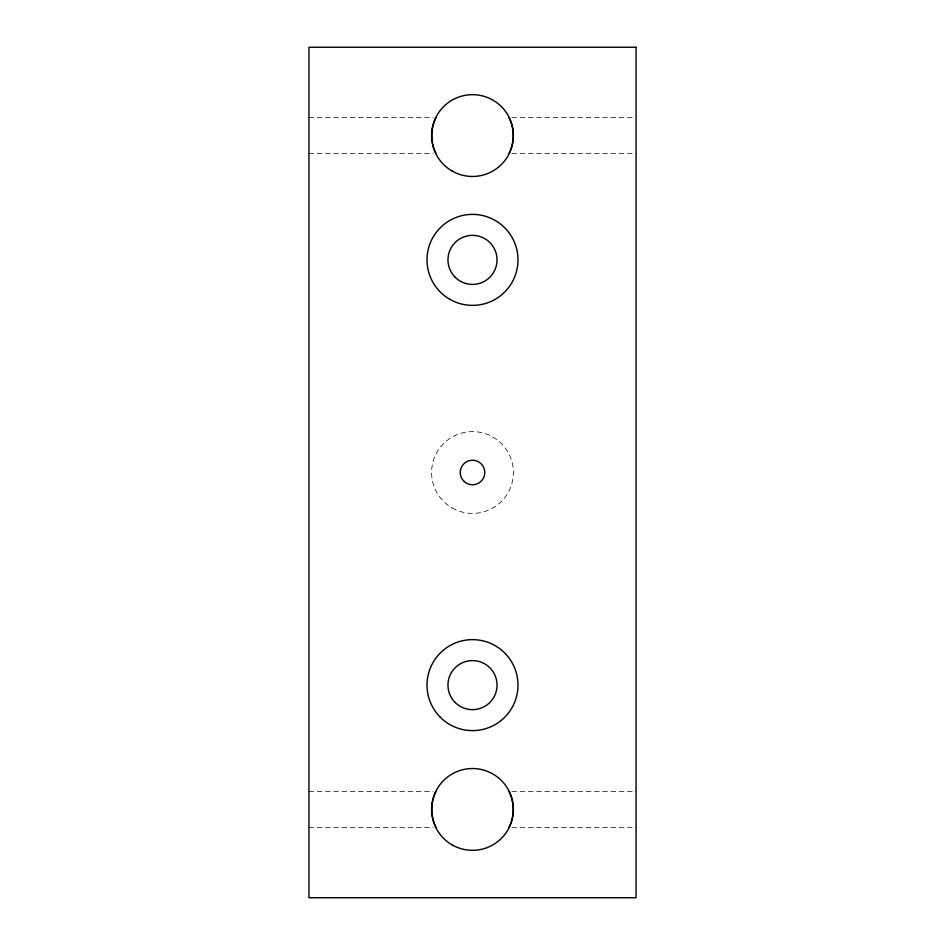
<?xml version="1.0" encoding="UTF-8"?>
<svg xmlns="http://www.w3.org/2000/svg" width="945" height="945" viewBox="0 0 945 945"><rect width="100%" height="100%" fill="white"/><g stroke="black" fill="none" stroke-linecap="round" stroke-linejoin="round"><path stroke-width="0.71" stroke-dasharray="4.72 3.54" d="M308.944 117.582L433.153 117.582M511.847 117.582L634.591 117.582M308.944 153.562L433.153 153.562M511.847 153.562L636.056 153.562M308.944 791.437L433.153 791.437M511.847 791.437L636.056 791.437M308.944 827.418L433.153 827.418M511.847 827.418L636.056 827.418M452.053 507.914A40.895 40.895 0 0 0 513.395 472.5A40.895 40.895 0 0 0 452.053 437.086A40.895 40.895 0 0 0 452.053 507.914"/><path stroke-width="1.42" d="M436.07 117.582C430.353 128.685 430.353 142.459 436.07 153.562M508.93 153.562C514.647 142.459 514.647 128.685 508.93 117.582M436.07 791.437C430.353 802.541 430.353 816.315 436.07 827.418M508.93 827.418C514.647 816.315 514.647 802.541 508.93 791.437M636.056 47.25L308.944 47.25L308.944 897.75L636.056 897.75L636.056 47.25M452.053 170.986A40.895 40.895 0 0 0 513.395 135.572A40.895 40.895 0 0 0 452.053 100.158A40.895 40.895 0 0 0 452.053 170.986M463.83 481.17A12.261 12.261 0 0 0 484.348 475.678A12.261 12.261 0 0 0 469.322 460.652A12.261 12.261 0 0 0 463.83 481.17M449.749 299.27A45.49 45.49 0 0 0 517.99 259.875A45.49 45.49 0 0 0 449.749 220.48A45.49 45.49 0 0 0 449.749 299.27M455.147 277.228A24.535 24.535 0 0 0 496.196 266.23A24.535 24.535 0 0 0 466.145 236.179A24.535 24.535 0 0 0 455.147 277.228M452.053 844.842A40.895 40.895 0 0 0 513.395 809.428A40.895 40.895 0 0 0 452.053 774.014A40.895 40.895 0 0 0 452.053 844.842M440.335 717.29A45.49 45.49 0 0 0 516.442 696.902A45.49 45.49 0 0 0 460.723 641.182A45.49 45.49 0 0 0 440.335 717.29M455.147 702.478A24.535 24.535 0 0 0 496.196 691.48A24.535 24.535 0 0 0 466.145 661.429A24.535 24.535 0 0 0 455.147 702.478"/></g></svg>
